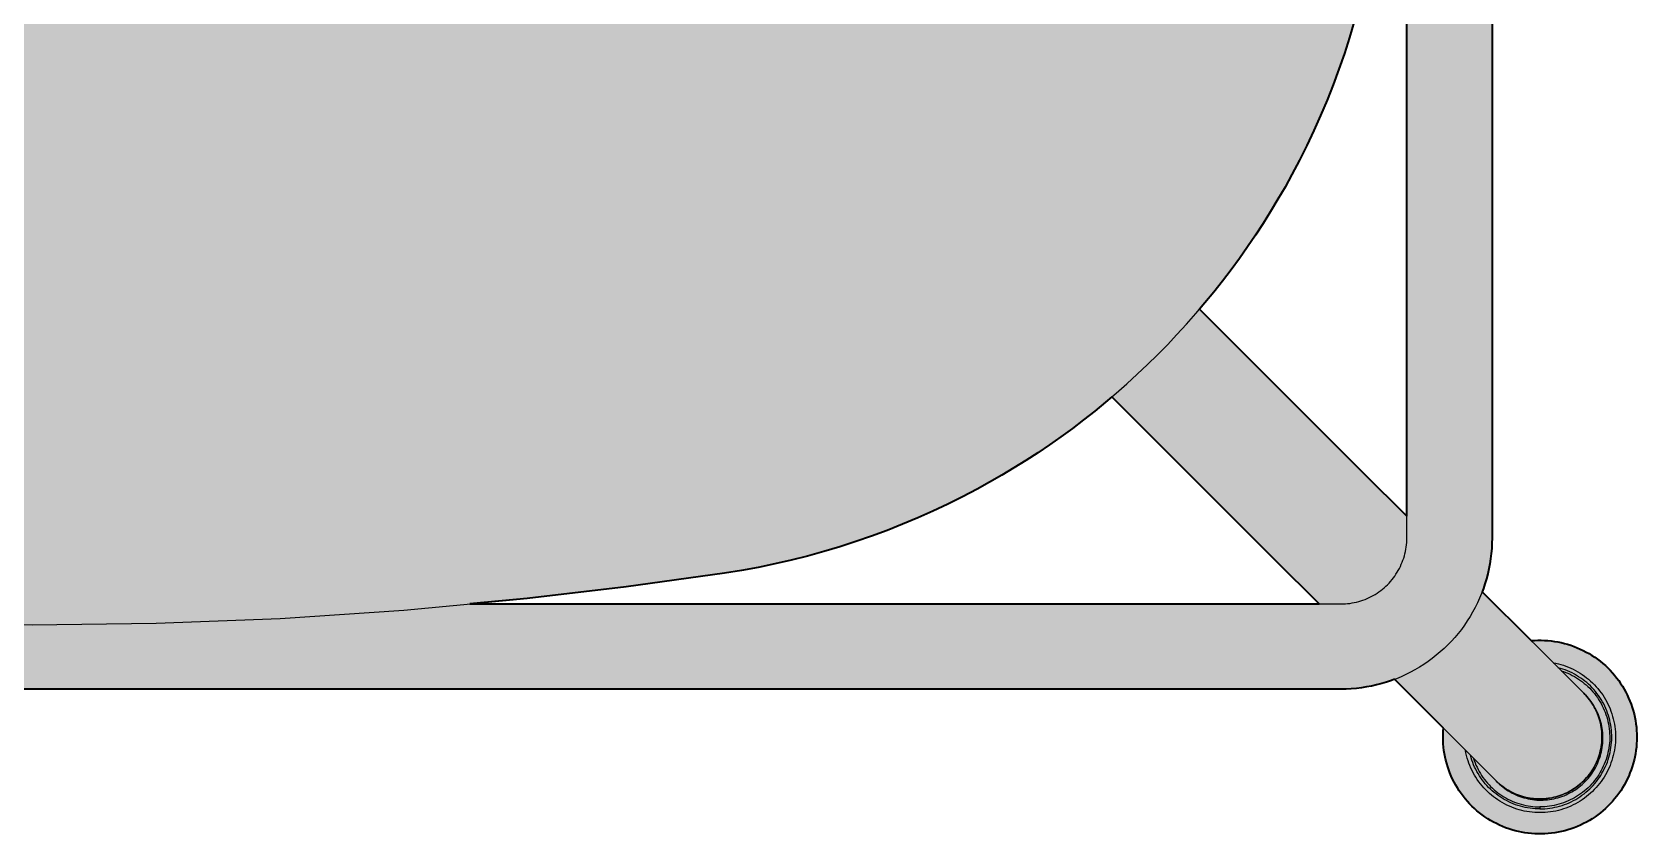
# Model space of a CAD drawing. Header units: millimetres. Extents: x 0 to 1659, y 0 to 753.
# Drawn here: x 1451.8 to 1658.8, y 339.1 to 442.5 of the extents above; entities that cross this region are included whole.
import ezdxf

# ---------------------------------------------------------------- set-up
doc = ezdxf.new("R2010")
doc.units = ezdxf.units.MM
doc.layers.add('Blocks', color=7, linetype='Continuous')
doc.layers.add('Blocks$Fill', color=7, linetype='Continuous', true_color=0xffffff)
doc.layers.add('Blocks$Inner', color=7, linetype='Continuous', lineweight=25, true_color=0x007f00)
doc.layers.add('Blocks$Outline', color=7, linetype='Continuous', lineweight=35, true_color=0xff3f3f)

# ---------------------------------------------------------------- blocks, each defined once
blk = doc.blocks.new('Soft Edge 80 Barstool High Top')
at = {"layer": 'Blocks$Fill'}
h = blk.add_hatch(color=256, dxfattribs=at)
h.paths.add_polyline_path([(526.2, -211.14), (527.05, -211.09), (527.48, -211.09), (527.91, -211.11), (528.34, -211.13), (528.77, -211.18), (529.2, -211.23), (529.63, -211.31), (530.05, -211.39), (530.47, -211.5), (530.89, -211.61), (531.3, -211.74), (531.71, -211.89), (532.11, -212.05), (532.51, -212.22), (532.9, -212.41), (533.28, -212.61), (533.66, -212.82), (534.03, -213.05), (534.39, -213.28), (534.74, -213.54), (535.09, -213.8), (535.42, -214.07), (535.75, -214.36), (536.06, -214.66), (536.36, -214.97), (536.66, -215.28), (536.94, -215.61), (537.21, -215.95), (537.47, -216.3), (537.71, -216.65), (537.95, -217.02), (538.17, -217.39), (538.38, -217.77), (538.57, -218.15), (538.75, -218.55), (538.92, -218.95), (539.08, -219.35), (539.22, -219.76), (539.34, -220.17), (539.45, -220.59), (539.55, -221.01), (539.63, -221.44), (539.7, -221.87), (539.75, -222.3), (539.79, -222.73), (539.81, -223.16), (539.82, -223.59), (539.81, -224.02), (539.79, -224.45), (539.75, -224.88), (539.7, -225.31), (539.63, -225.74), (539.55, -226.16), (539.45, -226.58), (539.34, -227), (539.22, -227.41), (539.08, -227.82), (538.93, -228.22), (538.76, -228.62), (538.58, -229.01), (538.39, -229.4), (538.18, -229.78), (537.96, -230.15), (537.73, -230.51), (537.48, -230.87), (537.22, -231.21), (536.95, -231.55), (536.67, -231.88), (536.38, -232.2), (536.08, -232.51), (535.77, -232.8), (535.44, -233.09), (535.11, -233.36), (534.77, -233.63), (534.42, -233.88), (534.06, -234.12), (533.69, -234.34), (533.32, -234.56), (532.93, -234.76), (532.55, -234.95), (532.15, -235.12), (531.75, -235.28), (531.34, -235.42), (530.93, -235.56), (530.52, -235.67), (530.1, -235.78), (529.68, -235.87), (529.25, -235.94), (528.82, -236), (528.39, -236.04), (527.96, -236.07), (527.53, -236.09), (527.1, -236.09), (526.67, -236.07), (526.24, -236.04), (525.81, -236), (525.38, -235.94), (524.96, -235.87), (524.54, -235.78), (524.12, -235.67), (523.7, -235.56), (523.29, -235.42), (522.88, -235.28), (522.48, -235.12), (522.09, -234.95), (521.7, -234.76), (521.32, -234.56), (520.94, -234.34), (520.58, -234.12), (520.22, -233.88), (519.87, -233.63), (519.52, -233.36), (519.19, -233.09), (518.87, -232.8), (518.55, -232.51), (518.25, -232.2), (517.96, -231.88), (517.68, -231.55), (517.41, -231.21), (517.15, -230.87), (516.91, -230.51), (516.68, -230.15), (516.46, -229.78), (516.25, -229.4), (516.05, -229.01), (515.87, -228.62), (515.71, -228.22), (515.55, -227.82), (515.42, -227.41), (515.29, -227), (515.18, -226.58), (515.08, -226.16), (515, -225.74), (514.94, -225.31), (514.88, -224.88), (514.85, -224.45), (514.82, -224.02), (514.82, -223.59), (514.82, -223.21), (514.84, -222.83), (514.87, -222.44), (508.56, -216.13), (507.54, -216.49), (506.91, -216.68), (506.26, -216.85), (505.61, -217), (504.96, -217.12), (504.3, -217.22), (503.64, -217.3), (502.98, -217.36), (502.31, -217.39), (501.65, -217.4), (163.41, -217.39), (162.74, -217.36), (162.08, -217.3), (161.42, -217.22), (160.76, -217.12), (160.11, -217), (159.46, -216.85), (158.81, -216.68), (158.17, -216.49), (157.54, -216.28), (157.16, -216.13), (150.85, -222.44), (150.9, -223.21), (150.9, -223.59), (150.89, -224.02), (150.87, -224.45), (150.83, -224.88), (150.78, -225.31), (150.72, -225.74), (150.63, -226.16), (150.54, -226.58), (150.43, -227), (150.3, -227.41), (150.16, -227.82), (150.01, -228.22), (149.84, -228.62), (149.66, -229.01), (149.47, -229.4), (149.26, -229.78), (149.04, -230.15), (148.81, -230.51), (148.56, -230.87), (148.31, -231.21), (148.04, -231.55), (147.76, -231.88), (147.47, -232.2), (147.16, -232.51), (146.85, -232.8), (146.53, -233.09), (146.2, -233.36), (145.85, -233.63), (145.5, -233.88), (145.14, -234.12), (144.78, -234.34), (144.4, -234.56), (144.02, -234.76), (143.63, -234.95), (143.23, -235.12), (142.83, -235.28), (142.43, -235.42), (142.02, -235.56), (141.6, -235.67), (141.18, -235.78), (140.76, -235.87), (140.34, -235.94), (139.91, -236), (139.48, -236.04), (139.05, -236.07), (138.62, -236.09), (138.19, -236.09), (137.75, -236.07), (137.32, -236.04), (136.89, -236), (136.47, -235.94), (136.04, -235.87), (135.62, -235.78), (135.2, -235.67), (134.79, -235.56), (134.37, -235.42), (133.97, -235.28), (133.57, -235.12), (133.17, -234.95), (132.78, -234.76), (132.4, -234.56), (132.03, -234.34), (131.66, -234.12), (131.3, -233.88), (130.95, -233.63), (130.61, -233.36), (130.28, -233.09), (129.95, -232.8), (129.64, -232.51), (129.34, -232.2), (129.04, -231.88), (128.76, -231.55), (128.5, -231.21), (128.24, -230.87), (127.99, -230.51), (127.76, -230.15), (127.54, -229.78), (127.33, -229.4), (127.14, -229.01), (126.96, -228.62), (126.79, -228.22), (126.64, -227.82), (126.5, -227.41), (126.38, -227), (126.26, -226.58), (126.17, -226.16), (126.09, -225.74), (126.02, -225.31), (125.97, -224.88), (125.93, -224.45), (125.91, -224.02), (125.9, -223.59), (125.91, -223.16), (125.93, -222.73), (125.97, -222.3), (126.02, -221.87), (126.09, -221.44), (126.17, -221.01), (126.27, -220.59), (126.38, -220.17), (126.5, -219.76), (126.64, -219.35), (126.8, -218.95), (126.96, -218.55), (127.15, -218.15), (127.34, -217.77), (127.55, -217.39), (127.77, -217.02), (128, -216.65), (128.25, -216.3), (128.51, -215.95), (128.78, -215.61), (129.06, -215.28), (129.35, -214.97), (129.66, -214.66), (129.97, -214.36), (130.3, -214.07), (130.63, -213.8), (130.98, -213.54), (131.33, -213.28), (131.69, -213.05), (132.06, -212.82), (132.43, -212.61), (132.82, -212.41), (133.21, -212.22), (133.61, -212.05), (134.01, -211.89), (134.42, -211.74), (134.83, -211.61), (135.24, -211.5), (135.67, -211.39), (136.09, -211.31), (136.52, -211.23), (136.94, -211.18), (137.38, -211.13), (137.81, -211.11), (138.24, -211.09), (138.67, -211.09), (139.1, -211.11), (139.52, -211.14), (145.84, -204.82), (145.49, -203.8), (145.3, -203.17), (145.13, -202.52), (144.98, -201.87), (144.86, -201.22), (144.75, -200.56), (144.67, -199.9), (144.62, -199.24), (144.58, -198.57), (144.57, -197.9), (144.58, 140.33), (144.67, 141.66), (144.75, 142.32), (144.86, 142.98), (144.98, 143.64), (145.13, 144.29), (145.3, 144.93), (145.49, 145.57), (145.7, 146.2), (145.84, 146.58), (139.52, 152.91), (138.67, 152.86), (138.24, 152.86), (137.81, 152.87), (137.38, 152.9), (136.94, 152.94), (136.52, 153), (136.09, 153.07), (135.67, 153.16), (135.24, 153.26), (134.83, 153.38), (134.42, 153.51), (134.01, 153.65), (133.61, 153.81), (133.21, 153.98), (132.82, 154.17), (132.43, 154.37), (132.06, 154.58), (131.69, 154.81), (131.33, 155.05), (130.98, 155.3), (130.63, 155.56), (130.3, 155.84), (129.97, 156.12), (129.66, 156.42), (129.35, 156.73), (129.06, 157.05), (128.78, 157.38), (128.51, 157.71), (128.25, 158.06), (128, 158.42), (127.77, 158.78), (127.55, 159.15), (127.34, 159.53), (127.15, 159.92), (126.96, 160.31), (126.8, 160.71), (126.64, 161.11), (126.5, 161.52), (126.38, 161.94), (126.27, 162.36), (126.17, 162.78), (126.09, 163.2), (126.02, 163.63), (125.97, 164.06), (125.93, 164.49), (125.91, 164.92), (125.9, 165.35), (125.91, 165.79), (125.93, 166.22), (125.97, 166.65), (126.02, 167.08), (126.09, 167.5), (126.17, 167.93), (126.26, 168.35), (126.38, 168.76), (126.5, 169.18), (126.64, 169.59), (126.79, 169.99), (126.96, 170.39), (127.14, 170.78), (127.33, 171.16), (127.54, 171.54), (127.76, 171.91), (127.99, 172.28), (128.24, 172.63), (128.5, 172.98), (128.76, 173.32), (129.04, 173.64), (129.34, 173.96), (129.64, 174.27), (129.95, 174.57), (130.28, 174.85), (130.61, 175.13), (130.95, 175.39), (131.3, 175.64), (131.66, 175.88), (132.03, 176.11), (132.4, 176.32), (132.78, 176.52), (133.17, 176.71), (133.57, 176.88), (133.97, 177.04), (134.37, 177.19), (134.79, 177.32), (135.2, 177.44), (135.62, 177.54), (136.04, 177.63), (136.47, 177.7), (136.89, 177.76), (137.32, 177.81), (137.75, 177.84), (138.19, 177.85), (138.62, 177.85), (139.05, 177.84), (139.48, 177.81), (139.91, 177.76), (140.34, 177.7), (140.76, 177.63), (141.18, 177.54), (141.6, 177.44), (142.02, 177.32), (142.43, 177.19), (142.83, 177.04), (143.23, 176.88), (143.63, 176.71), (144.02, 176.52), (144.4, 176.32), (144.78, 176.11), (145.14, 175.88), (145.5, 175.64), (145.85, 175.39), (146.2, 175.13), (146.53, 174.85), (146.85, 174.57), (147.16, 174.27), (147.47, 173.96), (147.76, 173.64), (148.04, 173.32), (148.31, 172.98), (148.56, 172.63), (148.81, 172.28), (149.04, 171.91), (149.26, 171.54), (149.47, 171.16), (149.66, 170.78), (149.84, 170.39), (150.01, 169.99), (150.16, 169.59), (150.3, 169.18), (150.43, 168.76), (150.54, 168.35), (150.63, 167.93), (150.72, 167.5), (150.78, 167.08), (150.83, 166.65), (150.87, 166.22), (150.89, 165.79), (150.9, 165.35), (150.9, 164.98), (150.88, 164.6), (150.85, 164.2), (157.16, 157.9), (158.17, 158.25), (158.81, 158.45), (159.46, 158.61), (160.11, 158.76), (160.76, 158.88), (161.42, 158.99), (162.08, 159.07), (162.74, 159.12), (163.41, 159.16), (164.07, 159.17), (502.31, 159.16), (502.98, 159.12), (503.64, 159.07), (504.3, 158.99), (504.96, 158.88), (505.61, 158.76), (506.26, 158.61), (506.91, 158.45), (507.54, 158.25), (508.18, 158.04), (508.56, 157.9), (514.87, 164.2), (514.82, 164.98), (514.82, 165.35), (514.82, 165.79), (514.85, 166.22), (514.88, 166.65), (514.94, 167.08), (515, 167.5), (515.08, 167.93), (515.18, 168.35), (515.29, 168.76), (515.42, 169.18), (515.55, 169.59), (515.71, 169.99), (515.87, 170.39), (516.05, 170.78), (516.25, 171.16), (516.46, 171.54), (516.68, 171.91), (516.91, 172.28), (517.15, 172.63), (517.41, 172.98), (517.68, 173.32), (517.96, 173.64), (518.25, 173.96), (518.55, 174.27), (518.87, 174.57), (519.19, 174.85), (519.52, 175.13), (519.87, 175.39), (520.22, 175.64), (520.58, 175.88), (520.94, 176.11), (521.32, 176.32), (521.7, 176.52), (522.09, 176.71), (522.48, 176.88), (522.88, 177.04), (523.29, 177.19), (523.7, 177.32), (524.12, 177.44), (524.54, 177.54), (524.96, 177.63), (525.38, 177.7), (525.81, 177.76), (526.24, 177.81), (526.67, 177.84), (527.1, 177.85), (527.53, 177.85), (527.96, 177.84), (528.39, 177.81), (528.82, 177.76), (529.25, 177.7), (529.68, 177.63), (530.1, 177.54), (530.52, 177.44), (530.93, 177.32), (531.34, 177.19), (531.75, 177.04), (532.15, 176.88), (532.55, 176.71), (532.93, 176.52), (533.32, 176.32), (533.69, 176.11), (534.06, 175.88), (534.42, 175.64), (534.77, 175.39), (535.11, 175.13), (535.44, 174.85), (535.77, 174.57), (536.08, 174.27), (536.38, 173.96), (536.67, 173.64), (536.95, 173.32), (537.22, 172.98), (537.48, 172.63), (537.73, 172.28), (537.96, 171.91), (538.18, 171.54), (538.39, 171.16), (538.58, 170.78), (538.76, 170.39), (538.93, 169.99), (539.08, 169.59), (539.22, 169.18), (539.34, 168.76), (539.45, 168.35), (539.55, 167.93), (539.63, 167.5), (539.7, 167.08), (539.75, 166.65), (539.79, 166.22), (539.81, 165.79), (539.82, 165.35), (539.81, 164.92), (539.79, 164.49), (539.75, 164.06), (539.7, 163.63), (539.63, 163.2), (539.55, 162.78), (539.45, 162.36), (539.34, 161.94), (539.22, 161.52), (539.08, 161.11), (538.92, 160.71), (538.75, 160.31), (538.57, 159.92), (538.38, 159.53), (538.17, 159.15), (537.95, 158.78), (537.71, 158.42), (537.47, 158.06), (537.21, 157.71), (536.94, 157.38), (536.66, 157.05), (536.36, 156.73), (536.06, 156.42), (535.75, 156.12), (535.42, 155.84), (535.09, 155.56), (534.74, 155.3), (534.39, 155.05), (534.03, 154.81), (533.66, 154.58), (533.28, 154.37), (532.9, 154.17), (532.51, 153.98), (532.11, 153.81), (531.71, 153.65), (531.3, 153.51), (530.89, 153.38), (530.47, 153.26), (530.05, 153.16), (529.63, 153.07), (529.2, 153), (528.77, 152.94), (528.34, 152.9), (527.91, 152.87), (527.48, 152.86), (527.05, 152.86), (526.61, 152.87), (526.2, 152.91), (519.88, 146.58), (520.23, 145.57), (520.42, 144.93), (520.59, 144.29), (520.74, 143.64), (520.86, 142.98), (520.96, 142.32), (521.04, 141.66), (521.1, 141), (521.13, 140.33), (521.15, 139.67), (521.13, -198.57), (521.1, -199.24), (521.04, -199.9), (520.96, -200.56), (520.86, -201.22), (520.74, -201.87), (520.59, -202.52), (520.42, -203.17), (520.23, -203.8), (520.02, -204.43), (519.88, -204.82)], flags=0)
h.paths.add_polyline_path([(483.42, 110.12), (486.93, 105.78), (488.94, 103.03), (490.86, 100.22), (492.67, 97.35), (494.4, 94.42), (496.01, 91.43), (497.53, 88.39), (498.94, 85.29), (500.25, 82.15), (501.45, 78.97), (502.54, 75.75), (503.52, 72.5), (504.39, 69.21), (505.15, 65.89), (505.79, 62.56), (506.32, 59.2), (508.67, 41.63), (510.15, 27.45), (510.15, 136.85)], flags=0)
h.paths.add_polyline_path([(389.42, 148.17), (421.18, 144.35), (424.53, 143.82), (427.87, 143.17), (431.19, 142.41), (434.47, 141.55), (437.73, 140.56), (440.95, 139.47), (444.13, 138.27), (447.27, 136.97), (450.36, 135.55), (453.41, 134.04), (456.4, 132.42), (459.33, 130.7), (462.2, 128.88), (465.01, 126.96), (467.75, 124.95), (470.43, 122.85), (472.1, 121.44), (498.83, 148.17)], flags=0)
h.paths.add_polyline_path([(193.61, 121.45), (195.82, 123.28), (197.25, 124.41), (198.7, 125.51), (200.16, 126.58), (201.65, 127.63), (203.16, 128.65), (204.69, 129.64), (206.23, 130.61), (207.8, 131.55), (209.38, 132.46), (210.98, 133.34), (212.86, 134.33), (214.76, 135.28), (216.68, 136.19), (218.63, 137.06), (220.6, 137.88), (222.59, 138.67), (224.6, 139.42), (226.63, 140.12), (228.68, 140.79), (230.75, 141.41), (232.84, 141.98), (234.94, 142.52), (237.07, 143), (239.21, 143.45), (241.37, 143.85), (243.54, 144.2), (256.25, 145.97), (269, 147.47), (276.42, 148.17), (166.89, 148.17)], flags=0)
h.paths.add_polyline_path([(155.57, 27.32), (157.77, 47.49), (159.54, 60.2), (159.9, 62.37), (160.29, 64.53), (160.74, 66.67), (161.22, 68.8), (161.76, 70.9), (162.33, 72.99), (162.95, 75.06), (163.62, 77.11), (164.32, 79.14), (165.07, 81.15), (165.86, 83.14), (166.69, 85.11), (167.55, 87.06), (168.46, 88.98), (169.41, 90.88), (170.4, 92.76), (171.28, 94.36), (172.19, 95.94), (173.13, 97.51), (174.1, 99.06), (175.09, 100.58), (176.11, 102.09), (177.16, 103.58), (178.23, 105.04), (179.33, 106.49), (180.46, 107.92), (181.61, 109.32), (182.3, 110.13), (155.57, 136.85)], flags=0)
h.paths.add_polyline_path([(182.3, -168.36), (178.79, -164.01), (176.78, -161.27), (174.86, -158.46), (173.04, -155.59), (171.32, -152.66), (169.7, -149.67), (168.19, -146.62), (166.77, -143.53), (165.47, -140.39), (164.27, -137.21), (163.18, -133.99), (162.2, -130.73), (161.33, -127.45), (160.57, -124.13), (159.92, -120.79), (159.39, -117.43), (157.04, -99.86), (155.57, -85.68), (155.57, -195.09)], flags=0)
h.paths.add_polyline_path([(276.29, -206.4), (244.54, -202.58), (241.18, -202.05), (237.85, -201.41), (234.53, -200.65), (231.24, -199.78), (227.99, -198.8), (224.77, -197.71), (221.59, -196.51), (218.45, -195.2), (215.35, -193.79), (212.31, -192.27), (209.32, -190.65), (206.39, -188.93), (203.52, -187.11), (200.71, -185.2), (197.96, -183.19), (195.29, -181.09), (193.62, -179.67), (166.89, -206.4)], flags=0)
h.paths.add_polyline_path([(510.15, -85.56), (507.95, -105.72), (506.17, -118.43), (505.82, -120.61), (505.42, -122.77), (504.98, -124.91), (504.49, -127.03), (503.96, -129.14), (503.38, -131.23), (502.76, -133.3), (502.1, -135.35), (501.4, -137.38), (500.65, -139.39), (499.86, -141.38), (499.03, -143.35), (498.16, -145.29), (497.25, -147.22), (496.31, -149.12), (495.32, -150.99), (494.44, -152.6), (493.52, -154.18), (492.59, -155.75), (491.62, -157.29), (490.63, -158.82), (489.6, -160.33), (488.56, -161.81), (487.48, -163.28), (486.38, -164.73), (485.26, -166.15), (484.11, -167.56), (483.42, -168.37), (510.15, -195.09)], flags=0)
h.paths.add_polyline_path([(472.11, -179.68), (469.9, -181.52), (468.47, -182.64), (467.02, -183.74), (465.55, -184.82), (464.07, -185.86), (462.56, -186.88), (461.03, -187.88), (459.49, -188.84), (457.92, -189.78), (456.34, -190.69), (454.74, -191.58), (452.86, -192.57), (450.96, -193.51), (449.03, -194.42), (447.09, -195.29), (445.12, -196.12), (443.13, -196.91), (441.12, -197.66), (439.09, -198.36), (437.04, -199.02), (434.97, -199.64), (432.88, -200.22), (430.77, -200.75), (428.65, -201.24), (426.51, -201.68), (424.35, -202.08), (422.17, -202.43), (409.46, -204.21), (396.72, -205.71), (389.3, -206.4), (498.83, -206.4)], flags=0)
at = {"layer": 'Blocks$Inner'}
for p, q in [((510.15, -197.9), (510.15, -85.56)), ((483.42, -168.37), (504.49, -189.44)), ((493.18, -200.75), (472.11, -179.68)), ((532.98, -217.93), (519.88, -204.82)), ((389.3, -206.4), (501.65, -206.4)), ((508.56, -216.13), (521.67, -229.24))]:
    blk.add_line(p, q, dxfattribs=at)
for points in [[(521.15, 139.67), (521.15, -197.9), (521.13, -198.57), (521.1, -199.24), (521.04, -199.9), (520.96, -200.56), (520.86, -201.22), (520.74, -201.87), (520.59, -202.52), (520.42, -203.17), (520.23, -203.8), (520.02, -204.43), (519.79, -205.06), (519.53, -205.67), (519.26, -206.28), (518.96, -206.88), (518.64, -207.46), (518.31, -208.04), (517.95, -208.6), (517.58, -209.15), (517.18, -209.69), (516.77, -210.21), (516.34, -210.72), (515.9, -211.21), (515.43, -211.69), (514.96, -212.16), (514.46, -212.6), (513.95, -213.03), (513.43, -213.44), (512.89, -213.84), (512.34, -214.21), (511.78, -214.57), (511.2, -214.9), (510.62, -215.22), (510.02, -215.51), (509.41, -215.79), (508.8, -216.05), (508.18, -216.28), (507.54, -216.49), (506.91, -216.68), (506.26, -216.85), (505.61, -217), (504.96, -217.12), (504.3, -217.22), (503.64, -217.3), (502.98, -217.36), (502.31, -217.39), (501.65, -217.4), (164.07, -217.4)], [(315.13, -208.86), (332.86, -209.12), (348.86, -208.9), (364.84, -208.27), (380.8, -207.2), (396.72, -205.71), (409.46, -204.21), (422.17, -202.43), (424.35, -202.08), (426.51, -201.68), (428.65, -201.24), (430.77, -200.75), (432.88, -200.22), (434.97, -199.64), (437.04, -199.02), (439.09, -198.36), (441.12, -197.66), (443.13, -196.91), (445.12, -196.12), (447.09, -195.29), (449.03, -194.42), (450.96, -193.51), (452.86, -192.57), (454.74, -191.58), (456.34, -190.69), (457.92, -189.78), (459.49, -188.84), (461.03, -187.88), (462.56, -186.88), (464.07, -185.86), (465.55, -184.82), (467.02, -183.74), (468.47, -182.64), (469.9, -181.52), (471.3, -180.37), (472.68, -179.19), (474.04, -178), (475.38, -176.77), (476.7, -175.52), (478, -174.25), (479.27, -172.96), (480.51, -171.64), (481.74, -170.3), (482.94, -168.94), (484.11, -167.56), (485.26, -166.15), (486.38, -164.73), (487.48, -163.28), (488.56, -161.81), (489.6, -160.33), (490.63, -158.82), (491.62, -157.29), (492.59, -155.75), (493.52, -154.18), (494.44, -152.6), (495.32, -150.99), (496.31, -149.12), (497.25, -147.22), (498.16, -145.29), (499.03, -143.35), (499.86, -141.38), (500.65, -139.39), (501.4, -137.38), (502.1, -135.35), (502.76, -133.3), (503.38, -131.23)], [(504.49, -189.44), (510.15, -195.09)], [(501.65, -206.4), (501.94, -206.4), (502.23, -206.38), (502.51, -206.36), (502.8, -206.33), (503.09, -206.28), (503.38, -206.23), (503.66, -206.16), (503.94, -206.09), (504.22, -206.01), (504.49, -205.91), (504.76, -205.81), (505.03, -205.7), (505.3, -205.58), (505.56, -205.45), (505.81, -205.31), (506.06, -205.17), (506.31, -205.01), (506.55, -204.85), (506.78, -204.68), (507.01, -204.5), (507.23, -204.31), (507.45, -204.12), (507.66, -203.92), (507.86, -203.71), (508.05, -203.49), (508.24, -203.27), (508.42, -203.04), (508.59, -202.81), (508.75, -202.57), (508.91, -202.32), (509.05, -202.07), (509.19, -201.82), (509.32, -201.56), (509.44, -201.29), (509.55, -201.02), (509.65, -200.75), (509.75, -200.48), (509.83, -200.2), (509.9, -199.92), (509.97, -199.63), (510.02, -199.35), (510.07, -199.06), (510.1, -198.77), (510.13, -198.48), (510.14, -198.19), (510.15, -197.9)], [(498.83, -206.4), (493.18, -200.75)], [(514.87, -222.44), (514.84, -222.83), (514.82, -223.21), (514.82, -223.59), (514.82, -224.02), (514.85, -224.45), (514.88, -224.88), (514.94, -225.31), (515, -225.74), (515.08, -226.16), (515.18, -226.58), (515.29, -227), (515.42, -227.41), (515.55, -227.82), (515.71, -228.22), (515.87, -228.62), (516.05, -229.01), (516.25, -229.4), (516.46, -229.78), (516.68, -230.15), (516.91, -230.51), (517.15, -230.87), (517.41, -231.21), (517.68, -231.55), (517.96, -231.88), (518.25, -232.2), (518.55, -232.51), (518.87, -232.8), (519.19, -233.09), (519.52, -233.36), (519.87, -233.63), (520.22, -233.88), (520.58, -234.12), (520.94, -234.34), (521.32, -234.56), (521.7, -234.76), (522.09, -234.95), (522.48, -235.12), (522.88, -235.28), (523.29, -235.42), (523.7, -235.56), (524.12, -235.67), (524.54, -235.78), (524.96, -235.87), (525.38, -235.94), (525.81, -236), (526.24, -236.04), (526.67, -236.07), (527.1, -236.09), (527.53, -236.09), (527.96, -236.07), (528.39, -236.04), (528.82, -236), (529.25, -235.94), (529.68, -235.87), (530.1, -235.78), (530.52, -235.67), (530.93, -235.56), (531.34, -235.42), (531.75, -235.28), (532.15, -235.12), (532.55, -234.95), (532.93, -234.76), (533.32, -234.56), (533.69, -234.34), (534.06, -234.12), (534.42, -233.88), (534.77, -233.63), (535.11, -233.36), (535.44, -233.09), (535.77, -232.8), (536.08, -232.51), (536.38, -232.2), (536.67, -231.88), (536.95, -231.55), (537.22, -231.21), (537.48, -230.87), (537.73, -230.51), (537.96, -230.15), (538.18, -229.78), (538.39, -229.4), (538.58, -229.01), (538.76, -228.62), (538.93, -228.22), (539.08, -227.82), (539.22, -227.41), (539.34, -227), (539.45, -226.58), (539.55, -226.16), (539.63, -225.74), (539.7, -225.31), (539.75, -224.88), (539.79, -224.45), (539.81, -224.02), (539.82, -223.59), (539.81, -223.16), (539.79, -222.73), (539.75, -222.3), (539.7, -221.87), (539.63, -221.44), (539.55, -221.01), (539.45, -220.59), (539.34, -220.17), (539.22, -219.76), (539.08, -219.35), (538.92, -218.95), (538.75, -218.55), (538.57, -218.15), (538.38, -217.77), (538.17, -217.39), (537.95, -217.02), (537.71, -216.65), (537.47, -216.3), (537.21, -215.95), (536.94, -215.61), (536.66, -215.28), (536.36, -214.97), (536.06, -214.66), (535.75, -214.36), (535.42, -214.07), (535.09, -213.8), (534.74, -213.54), (534.39, -213.28), (534.03, -213.05), (533.66, -212.82), (533.28, -212.61), (532.9, -212.41), (532.51, -212.22), (532.11, -212.05), (531.71, -211.89), (531.3, -211.74), (530.89, -211.61), (530.47, -211.5), (530.05, -211.39), (529.63, -211.31), (529.2, -211.23), (528.77, -211.18), (528.34, -211.13), (527.91, -211.11), (527.48, -211.09), (527.05, -211.09), (526.61, -211.11), (526.18, -211.14)], [(529.03, -213.99), (529.37, -214.06), (529.7, -214.14), (530.02, -214.22), (530.35, -214.32), (530.67, -214.44), (530.99, -214.56), (531.3, -214.69), (531.61, -214.84), (531.91, -214.99), (532.21, -215.16), (532.5, -215.33), (532.78, -215.52), (533.06, -215.71), (533.33, -215.92), (533.6, -216.13), (533.85, -216.35), (534.1, -216.59), (534.34, -216.83), (534.57, -217.08), (534.79, -217.33), (535.01, -217.6), (535.21, -217.87), (535.41, -218.15), (535.59, -218.43), (535.77, -218.72), (535.93, -219.02), (536.08, -219.32), (536.23, -219.63), (536.36, -219.94), (536.48, -220.26), (536.59, -220.58), (536.69, -220.91), (536.78, -221.24), (536.85, -221.57), (536.92, -221.9), (536.97, -222.24), (537.01, -222.57), (537.04, -222.91), (537.06, -223.25), (537.07, -223.59), (537.06, -223.93), (537.04, -224.27), (537.01, -224.61), (536.97, -224.95), (536.92, -225.28), (536.85, -225.62), (536.78, -225.95), (536.69, -226.28), (536.59, -226.6), (536.48, -226.92), (536.36, -227.24), (536.23, -227.55), (536.08, -227.86), (535.93, -228.17), (535.76, -228.46), (535.59, -228.75), (535.4, -229.04), (535.21, -229.32), (535, -229.59), (534.79, -229.85), (534.57, -230.11), (534.33, -230.36), (534.09, -230.6), (533.85, -230.83), (533.59, -231.06), (533.33, -231.27), (533.05, -231.47), (532.78, -231.67), (532.49, -231.86), (532.2, -232.03), (531.9, -232.2), (531.6, -232.35), (531.29, -232.49), (530.98, -232.63), (530.66, -232.75), (530.34, -232.86), (530.01, -232.96), (529.69, -233.05), (529.35, -233.13), (529.02, -233.19), (528.68, -233.24), (528.35, -233.29), (528.01, -233.32), (527.67, -233.33), (527.33, -233.34), (526.99, -233.34), (526.65, -233.32), (526.31, -233.29), (525.97, -233.25), (525.64, -233.2), (525.3, -233.13), (524.97, -233.05), (524.64, -232.97), (524.32, -232.87), (524, -232.76), (523.68, -232.64), (523.37, -232.5), (523.06, -232.36), (522.75, -232.21), (522.46, -232.04), (522.16, -231.87), (521.88, -231.68), (521.6, -231.49), (521.33, -231.28), (521.06, -231.07), (520.81, -230.85), (520.56, -230.62), (520.32, -230.38), (520.08, -230.13), (519.86, -229.87), (519.65, -229.61), (519.44, -229.34), (519.24, -229.06), (519.06, -228.77), (518.88, -228.48), (518.72, -228.19), (518.56, -227.88), (518.42, -227.58), (518.28, -227.26), (518.16, -226.95), (518.05, -226.63), (517.95, -226.3), (517.86, -225.97), (517.78, -225.64), (517.72, -225.31)], [(518.74, -226.33), (518.84, -226.62), (518.95, -226.91), (519.07, -227.19), (519.2, -227.47), (519.33, -227.75), (519.48, -228.02), (519.64, -228.28), (519.8, -228.54), (519.97, -228.79), (520.15, -229.04), (520.34, -229.28), (520.54, -229.52), (520.75, -229.74), (520.96, -229.96), (521.18, -230.18), (521.41, -230.38), (521.65, -230.58), (521.89, -230.77), (522.13, -230.95), (522.39, -231.12), (522.65, -231.29), (522.91, -231.44), (523.18, -231.59), (523.46, -231.72), (523.74, -231.85), (524.02, -231.97), (524.31, -232.07), (524.6, -232.17), (524.89, -232.26), (525.19, -232.34), (525.49, -232.4), (525.79, -232.46), (526.09, -232.51), (526.4, -232.54), (526.7, -232.57), (527.01, -232.59), (527.32, -232.59), (527.32, -232.86), (527.64, -232.85), (527.96, -232.83), (528.28, -232.81), (528.6, -232.77), (528.92, -232.72), (529.23, -232.65), (529.55, -232.58), (529.86, -232.5), (530.17, -232.41), (530.47, -232.3), (530.77, -232.19), (531.07, -232.06), (531.36, -231.93), (531.65, -231.78), (531.93, -231.62), (532.21, -231.46), (532.48, -231.28), (532.74, -231.1), (533, -230.91), (533.25, -230.71), (533.49, -230.5), (533.73, -230.28), (533.96, -230.05), (534.18, -229.82), (534.39, -229.57), (534.6, -229.32), (534.79, -229.07), (534.98, -228.8), (535.15, -228.53), (535.32, -228.26), (535.48, -227.98), (535.62, -227.69), (535.76, -227.4), (535.89, -227.11), (536.01, -226.81), (536.11, -226.5), (536.21, -226.19), (536.29, -225.88), (536.37, -225.57), (536.43, -225.25), (536.48, -224.94), (536.52, -224.62), (536.55, -224.3), (536.57, -223.98), (536.58, -223.65), (536.58, -223.33), (536.56, -223.01), (536.54, -222.69), (536.5, -222.37), (536.45, -222.05), (536.39, -221.73), (536.32, -221.42), (536.24, -221.11), (536.15, -220.8), (536.05, -220.49), (535.94, -220.19), (535.81, -219.9), (535.68, -219.6), (535.54, -219.31), (535.38, -219.03), (535.22, -218.75), (535.05, -218.48), (534.86, -218.22), (534.67, -217.96), (534.47, -217.71), (534.26, -217.46), (534.05, -217.22), (533.82, -216.99), (533.59, -216.77), (533.35, -216.56), (533.1, -216.35), (532.84, -216.16), (532.58, -215.97), (532.31, -215.79), (532.04, -215.62), (531.76, -215.46), (531.47, -215.31), (531.18, -215.17), (530.89, -215.04), (530.59, -214.92), (530.29, -214.82), (529.98, -214.72), (529.67, -214.63)], [(530.06, -215.02), (530.35, -215.12), (530.64, -215.23), (530.93, -215.35), (531.21, -215.48), (531.49, -215.62), (531.76, -215.77), (532.03, -215.92), (532.29, -216.09), (532.55, -216.27), (532.8, -216.45), (533.04, -216.65), (533.28, -216.85), (533.51, -217.06), (533.73, -217.28), (533.94, -217.5), (534.15, -217.73), (534.35, -217.97), (534.54, -218.22), (534.72, -218.47), (534.89, -218.73), (535.05, -218.99), (535.21, -219.26), (535.35, -219.54), (535.49, -219.82), (535.61, -220.1), (535.73, -220.39), (535.83, -220.69), (535.93, -220.98), (536.02, -221.28), (536.09, -221.58), (536.15, -221.89), (536.21, -222.19), (536.25, -222.5), (536.28, -222.81), (536.3, -223.12), (536.32, -223.43), (536.32, -223.74), (536.31, -224.05), (536.28, -224.36), (536.25, -224.67), (536.21, -224.98), (536.16, -225.28), (536.09, -225.59), (536.02, -225.89), (535.93, -226.19), (535.84, -226.49), (535.73, -226.78), (535.62, -227.07), (535.49, -227.35), (535.36, -227.63), (535.21, -227.91), (535.06, -228.18), (534.9, -228.44), (534.73, -228.7), (534.55, -228.95), (534.36, -229.2), (534.16, -229.44), (533.95, -229.67), (533.74, -229.9), (533.52, -230.12), (533.29, -230.33), (533.05, -230.53), (532.81, -230.72), (532.56, -230.91), (532.3, -231.08), (532.04, -231.25), (531.77, -231.41), (531.5, -231.56), (531.22, -231.7), (530.94, -231.83), (530.65, -231.95), (530.36, -232.06), (530.07, -232.16), (529.77, -232.25), (529.47, -232.33), (529.17, -232.4), (528.86, -232.46), (528.56, -232.51), (528.25, -232.54), (527.94, -232.57), (527.63, -232.59), (527.32, -232.59)], [(527.3, -231.57), (527.45, -231.72), (527.73, -231.72), (528, -231.7), (528.28, -231.68), (528.55, -231.65), (528.83, -231.6), (529.1, -231.55), (529.37, -231.49), (529.64, -231.42), (529.9, -231.34), (530.16, -231.25), (530.42, -231.15), (530.68, -231.04), (530.93, -230.93), (531.17, -230.8), (531.42, -230.67), (531.65, -230.53), (531.89, -230.38), (532.11, -230.22), (532.34, -230.05), (532.55, -229.88), (532.76, -229.7), (532.97, -229.51), (533.16, -229.32), (533.35, -229.12), (533.54, -228.91), (533.71, -228.7), (533.88, -228.48), (534.04, -228.25), (534.19, -228.02), (534.34, -227.78), (534.47, -227.54), (534.6, -227.3), (534.72, -227.05), (534.83, -226.79), (534.93, -226.54), (535.03, -226.28), (535.11, -226.01), (535.19, -225.75), (535.25, -225.48), (535.31, -225.21), (535.35, -224.93), (535.39, -224.66), (535.42, -224.38), (535.44, -224.11), (535.44, -223.83), (535.44, -223.55), (535.43, -223.28), (535.41, -223), (535.38, -222.73), (535.34, -222.45), (535.3, -222.18), (535.24, -221.91), (535.17, -221.64), (535.09, -221.37), (535.01, -221.11), (534.91, -220.85), (534.81, -220.6), (534.7, -220.34), (534.58, -220.09), (534.45, -219.85), (534.31, -219.61), (534.16, -219.37), (534.01, -219.14), (533.85, -218.92), (533.68, -218.7), (533.5, -218.49), (533.31, -218.28), (533.12, -218.08), (533.05, -218.01), (533.12, -218.08), (532.97, -217.93), (533.16, -218.13), (533.34, -218.33), (533.52, -218.55), (533.69, -218.77), (533.85, -218.99), (534.01, -219.22), (534.15, -219.45), (534.29, -219.69), (534.42, -219.94), (534.54, -220.19), (534.65, -220.44), (534.76, -220.7), (534.85, -220.95), (534.94, -221.22), (535.02, -221.48), (535.08, -221.75), (535.14, -222.02), (535.19, -222.29), (535.23, -222.57), (535.26, -222.84), (535.28, -223.12), (535.29, -223.39), (535.29, -223.67), (535.28, -223.95), (535.26, -224.22), (535.24, -224.5), (535.2, -224.77), (535.15, -225.05), (535.1, -225.32), (535.03, -225.59), (534.96, -225.85), (534.87, -226.11), (534.78, -226.38), (534.68, -226.63), (534.57, -226.89), (534.45, -227.14), (534.32, -227.38), (534.19, -227.62), (534.04, -227.86), (533.89, -228.09), (533.73, -228.31), (533.56, -228.53), (533.39, -228.75), (533.21, -228.96), (533.02, -229.16), (532.82, -229.35), (532.62, -229.54), (532.41, -229.72), (532.19, -229.89), (531.97, -230.06), (531.74, -230.22), (531.51, -230.37), (531.27, -230.51), (531.03, -230.64), (530.78, -230.77), (530.53, -230.88), (530.28, -230.99), (530.02, -231.09), (529.76, -231.18), (529.49, -231.26), (529.23, -231.33), (528.96, -231.39), (528.69, -231.45), (528.41, -231.49), (528.14, -231.53), (527.86, -231.55), (527.59, -231.56), (527.31, -231.57), (527.04, -231.57), (526.77, -231.55), (526.49, -231.53), (526.22, -231.5), (525.95, -231.46), (525.68, -231.41), (525.42, -231.35), (525.15, -231.28), (524.89, -231.2), (524.63, -231.12), (524.38, -231.02), (524.12, -230.92), (523.88, -230.81), (523.63, -230.69), (523.39, -230.56), (523.15, -230.42), (522.92, -230.27), (522.7, -230.12), (522.48, -229.96), (522.26, -229.79), (522.05, -229.62), (521.85, -229.43), (521.65, -229.24), (521.81, -229.4)], [(521.67, -229.24), (521.87, -229.44), (522.08, -229.62), (522.29, -229.8), (522.51, -229.97), (522.74, -230.14), (522.97, -230.29), (523.21, -230.44), (523.45, -230.58), (523.69, -230.71), (523.94, -230.83), (524.2, -230.94), (524.46, -231.05), (524.72, -231.14), (524.99, -231.23), (525.25, -231.3), (525.52, -231.37), (525.8, -231.43), (526.07, -231.47), (526.35, -231.51), (526.62, -231.54), (526.9, -231.56), (527.18, -231.57), (527.46, -231.57), (527.74, -231.56), (528.02, -231.54), (528.29, -231.51), (528.57, -231.47), (528.84, -231.42), (529.12, -231.36), (529.39, -231.29), (529.65, -231.22), (529.92, -231.13), (530.18, -231.03), (530.44, -230.93), (530.69, -230.82), (530.94, -230.69), (531.19, -230.56), (531.43, -230.42), (531.67, -230.27), (531.9, -230.12), (532.12, -229.95), (532.34, -229.78), (532.56, -229.6), (532.76, -229.42), (532.96, -229.22), (532.76, -229.42), (532.56, -229.6), (532.34, -229.78), (532.12, -229.95), (531.9, -230.12), (531.67, -230.27), (531.43, -230.42), (531.19, -230.56), (530.94, -230.69), (530.69, -230.82), (530.44, -230.93), (530.18, -231.03), (529.92, -231.13), (529.65, -231.22), (529.39, -231.29), (529.12, -231.36), (528.84, -231.42), (528.57, -231.47), (528.29, -231.51), (528.02, -231.54), (527.74, -231.56), (527.46, -231.57), (527.18, -231.57), (526.9, -231.56), (526.62, -231.54), (526.35, -231.51), (526.07, -231.47), (525.8, -231.43), (525.52, -231.37), (525.25, -231.3), (524.99, -231.23), (524.72, -231.14), (524.46, -231.05), (524.2, -230.94), (523.94, -230.83), (523.69, -230.71), (523.45, -230.58), (523.21, -230.44), (522.97, -230.29), (522.74, -230.14), (522.51, -229.97), (522.29, -229.8), (522.08, -229.62), (521.87, -229.44), (521.67, -229.24), (521.87, -229.44), (522.08, -229.62), (522.29, -229.8), (522.51, -229.97), (522.74, -230.14), (522.97, -230.29), (523.21, -230.44), (523.45, -230.58), (523.69, -230.71), (523.94, -230.83), (524.2, -230.94), (524.46, -231.05), (524.72, -231.14), (524.99, -231.23), (525.25, -231.3), (525.52, -231.37), (525.8, -231.43), (526.07, -231.47), (526.35, -231.51), (526.62, -231.54), (526.9, -231.56), (527.18, -231.57), (527.46, -231.57), (527.74, -231.56), (528.02, -231.54), (528.29, -231.51), (528.57, -231.47), (528.84, -231.42), (529.12, -231.36), (529.39, -231.29), (529.65, -231.22), (529.92, -231.13), (530.18, -231.03), (530.44, -230.93), (530.69, -230.82), (530.94, -230.69), (531.19, -230.56), (531.43, -230.42), (531.67, -230.27), (531.9, -230.12), (532.12, -229.95), (532.34, -229.78), (532.56, -229.6), (532.76, -229.42), (532.96, -229.22), (533.16, -229.02), (533.34, -228.81), (533.52, -228.6), (533.69, -228.38), (533.86, -228.16), (534.02, -227.93), (534.16, -227.69), (534.3, -227.45), (534.43, -227.2), (534.56, -226.95), (534.67, -226.7), (534.78, -226.44), (534.87, -226.18), (534.96, -225.91), (535.04, -225.65), (535.1, -225.38), (535.16, -225.1), (535.21, -224.83), (535.25, -224.55), (535.28, -224.28), (535.3, -224), (535.31, -223.72), (535.31, -223.44), (535.3, -223.16), (535.28, -222.88), (535.25, -222.61), (535.22, -222.33), (535.17, -222.06), (535.11, -221.78), (535.04, -221.51), (534.97, -221.24), (534.88, -220.98), (534.79, -220.72), (534.68, -220.46), (534.57, -220.2), (534.45, -219.95), (534.32, -219.71), (534.18, -219.46), (534.03, -219.23), (533.88, -219), (533.71, -218.77), (533.54, -218.55), (533.36, -218.34), (533.18, -218.13), (532.98, -217.93)], [(533.05, -218.01), (533.12, -218.08)], [(527.32, -232.86), (527, -232.85), (526.68, -232.83), (526.36, -232.81), (526.04, -232.77), (525.72, -232.72), (525.41, -232.66), (525.1, -232.59), (524.79, -232.5), (524.48, -232.41), (524.18, -232.31), (523.88, -232.19), (523.58, -232.07), (523.29, -231.94), (523.01, -231.79), (522.72, -231.64), (522.45, -231.47), (522.18, -231.3), (521.92, -231.12), (521.66, -230.93), (521.41, -230.73), (521.17, -230.52), (520.93, -230.3), (520.7, -230.08), (520.48, -229.84), (520.27, -229.6), (520.07, -229.36), (519.87, -229.1), (519.68, -228.84), (519.51, -228.58), (519.34, -228.3), (519.18, -228.02), (519.03, -227.74), (518.89, -227.45), (518.77, -227.16), (518.65, -226.86), (518.54, -226.56), (518.44, -226.25), (518.36, -225.94)], [(521.73, -229.32), (521.93, -229.51), (522.13, -229.7), (522.34, -229.88), (522.56, -230.06), (522.78, -230.22), (523.01, -230.38), (523.24, -230.53), (523.48, -230.67), (523.72, -230.81), (523.97, -230.93), (524.22, -231.05), (524.48, -231.15), (524.73, -231.25), (525, -231.34), (525.26, -231.42), (525.53, -231.49), (525.8, -231.56), (526.07, -231.61), (526.35, -231.65), (526.62, -231.68), (526.9, -231.71), (527.17, -231.72), (527.45, -231.72)], [(527.14, -231.57), (527.18, -231.57), (527.23, -231.57), (527.18, -231.57), (527.14, -231.57), (527.18, -231.57), (527.23, -231.57), (527.18, -231.57), (527.14, -231.57), (527.18, -231.57), (527.23, -231.57), (527.18, -231.57), (527.14, -231.57), (527.18, -231.57), (527.23, -231.57), (527.18, -231.57), (527.14, -231.57), (527.18, -231.57), (527.23, -231.57), (527.18, -231.57), (527.14, -231.57), (527.18, -231.57), (527.23, -231.57), (527.18, -231.57), (527.14, -231.57), (527.18, -231.57), (527.23, -231.57), (527.18, -231.57), (527.14, -231.57), (527.18, -231.57), (527.23, -231.57), (527.18, -231.57), (527.14, -231.57), (527.18, -231.57), (527.23, -231.57)]]:
    blk.add_lwpolyline(points, dxfattribs=at)
for points in [[(532.96, -229.22), (533.16, -229.02), (533.34, -228.81), (533.52, -228.6), (533.69, -228.38), (533.86, -228.16), (534.02, -227.93), (534.16, -227.69), (534.3, -227.45), (534.43, -227.2), (534.56, -226.95), (534.67, -226.7), (534.78, -226.44), (534.87, -226.18), (534.96, -225.91), (535.04, -225.65), (535.1, -225.38), (535.16, -225.1), (535.21, -224.83), (535.25, -224.55), (535.28, -224.28), (535.3, -224), (535.31, -223.72), (535.31, -223.44), (535.3, -223.16), (535.28, -222.88), (535.25, -222.61), (535.22, -222.33), (535.17, -222.06), (535.11, -221.78), (535.04, -221.51), (534.97, -221.24), (534.88, -220.98), (534.79, -220.72), (534.68, -220.46), (534.57, -220.2), (534.45, -219.95), (534.32, -219.71), (534.18, -219.46), (534.03, -219.23), (533.88, -219), (533.71, -218.77), (533.54, -218.55), (533.36, -218.34), (533.18, -218.13), (532.98, -217.93), (533.18, -218.13), (533.36, -218.34), (533.54, -218.55), (533.71, -218.77), (533.88, -219), (534.03, -219.23), (534.18, -219.46), (534.32, -219.71), (534.45, -219.95), (534.57, -220.2), (534.68, -220.46), (534.79, -220.72), (534.88, -220.98), (534.97, -221.24), (535.04, -221.51), (535.11, -221.78), (535.17, -222.06), (535.22, -222.33), (535.25, -222.61), (535.28, -222.88), (535.3, -223.16), (535.31, -223.44), (535.31, -223.72), (535.3, -224), (535.28, -224.28), (535.25, -224.55), (535.21, -224.83), (535.16, -225.1), (535.1, -225.38), (535.04, -225.65), (534.96, -225.91), (534.87, -226.18), (534.78, -226.44), (534.67, -226.7), (534.56, -226.95), (534.43, -227.2), (534.3, -227.45), (534.16, -227.69), (534.02, -227.93), (533.86, -228.16), (533.69, -228.38), (533.52, -228.6), (533.34, -228.81), (533.16, -229.02)], [(533.37, -218.34), (533.36, -218.34), (533.31, -218.28), (533.36, -218.34)], [(533.37, -218.34), (533.36, -218.34), (533.31, -218.28), (533.36, -218.34), (533.37, -218.34), (533.36, -218.34), (533.31, -218.28), (533.36, -218.34), (533.37, -218.34), (533.36, -218.34), (533.31, -218.28), (533.36, -218.34), (533.37, -218.34), (533.36, -218.34), (533.31, -218.28), (533.36, -218.34), (533.37, -218.34), (533.36, -218.34), (533.31, -218.28), (533.36, -218.34), (533.37, -218.34), (533.36, -218.34), (533.31, -218.28), (533.36, -218.34), (533.37, -218.34), (533.36, -218.34), (533.31, -218.28), (533.36, -218.34)], [(527.23, -231.57), (527.18, -231.57), (527.14, -231.57), (527.18, -231.57)], [(527.55, -231.57), (527.62, -231.56), (527.55, -231.57), (527.62, -231.56), (527.55, -231.57), (527.62, -231.56), (527.55, -231.57), (527.62, -231.56), (527.55, -231.57), (527.62, -231.56)]]:
    blk.add_lwpolyline(points, close=True, dxfattribs=at)
for points in [[(533.05, -218.01, 0), (533.12, -218.08, 0)], [(527.62, -231.56, 0), (527.55, -231.57, 0)], [(527.55, -231.57, 0), (527.62, -231.56, 0)]]:
    blk.add_polyline3d(points, close=True, dxfattribs=at)
at = {"layer": 'Blocks$Outline'}
for points in [[(519.88, 146.58), (520.02, 146.2), (520.23, 145.57), (520.42, 144.93), (520.59, 144.29), (520.74, 143.64), (520.86, 142.98), (520.96, 142.32), (521.04, 141.66), (521.1, 141), (521.13, 140.33), (521.15, 139.67), (521.15, -197.9), (521.13, -198.57), (521.1, -199.24), (521.04, -199.9), (520.96, -200.56), (520.86, -201.22), (520.74, -201.87), (520.59, -202.52), (520.42, -203.17), (520.23, -203.8), (520.02, -204.43), (519.88, -204.82)], [(503.38, -131.23), (502.76, -133.3), (502.1, -135.35), (501.4, -137.38), (500.65, -139.39), (499.86, -141.38), (499.03, -143.35), (498.16, -145.29), (497.25, -147.22), (496.31, -149.12), (495.32, -150.99), (494.44, -152.6), (493.52, -154.18), (492.59, -155.75), (491.62, -157.29), (490.63, -158.82), (489.6, -160.33), (488.56, -161.81), (487.48, -163.28), (486.38, -164.73), (485.26, -166.15), (484.11, -167.56), (483.42, -168.37)], [(510.15, -195.09), (510.15, -85.56)], [(483.42, -168.37), (504.49, -189.44), (510.15, -195.09)], [(472.11, -179.68), (471.3, -180.37), (469.9, -181.52), (468.47, -182.64), (467.02, -183.74), (465.55, -184.82), (464.07, -185.86), (462.56, -186.88), (461.03, -187.88), (459.49, -188.84), (457.92, -189.78), (456.34, -190.69), (454.74, -191.58), (452.86, -192.57), (450.96, -193.51), (449.03, -194.42), (447.09, -195.29), (445.12, -196.12), (443.13, -196.91), (441.12, -197.66), (439.09, -198.36), (437.04, -199.02), (434.97, -199.64), (432.88, -200.22), (430.77, -200.75), (428.65, -201.24), (426.51, -201.68), (424.35, -202.08), (422.17, -202.43), (409.46, -204.21), (396.72, -205.71), (389.3, -206.4)], [(498.83, -206.4), (493.18, -200.75), (472.11, -179.68)], [(519.88, -204.82), (526.2, -211.14)], [(389.3, -206.4), (498.83, -206.4)], [(526.2, -211.14), (526.61, -211.11), (527.05, -211.09), (527.48, -211.09), (527.91, -211.11), (528.34, -211.13), (528.77, -211.18), (529.2, -211.23), (529.63, -211.31), (530.05, -211.39), (530.47, -211.5), (530.89, -211.61), (531.3, -211.74), (531.71, -211.89), (532.11, -212.05), (532.51, -212.22), (532.9, -212.41), (533.28, -212.61), (533.66, -212.82), (534.03, -213.05), (534.39, -213.28), (534.74, -213.54), (535.09, -213.8), (535.42, -214.07), (535.75, -214.36), (536.06, -214.66), (536.36, -214.97), (536.66, -215.28), (536.94, -215.61), (537.21, -215.95), (537.47, -216.3), (537.71, -216.65), (537.95, -217.02), (538.17, -217.39), (538.38, -217.77), (538.57, -218.15), (538.75, -218.55), (538.92, -218.95), (539.08, -219.35), (539.22, -219.76), (539.34, -220.17), (539.45, -220.59), (539.55, -221.01), (539.63, -221.44), (539.7, -221.87), (539.75, -222.3), (539.79, -222.73), (539.81, -223.16), (539.82, -223.59), (539.81, -224.02), (539.79, -224.45), (539.75, -224.88), (539.7, -225.31), (539.63, -225.74), (539.55, -226.16), (539.45, -226.58), (539.34, -227), (539.22, -227.41), (539.08, -227.82), (538.93, -228.22), (538.76, -228.62), (538.58, -229.01), (538.39, -229.4), (538.18, -229.78), (537.96, -230.15), (537.73, -230.51), (537.48, -230.87), (537.22, -231.21), (536.95, -231.55), (536.67, -231.88), (536.38, -232.2), (536.08, -232.51), (535.77, -232.8), (535.44, -233.09), (535.11, -233.36), (534.77, -233.63), (534.42, -233.88), (534.06, -234.12), (533.69, -234.34), (533.32, -234.56), (532.93, -234.76), (532.55, -234.95), (532.15, -235.12), (531.75, -235.28), (531.34, -235.42), (530.93, -235.56), (530.52, -235.67), (530.1, -235.78), (529.68, -235.87), (529.25, -235.94), (528.82, -236), (528.39, -236.04), (527.96, -236.07), (527.53, -236.09), (527.1, -236.09), (526.67, -236.07), (526.24, -236.04), (525.81, -236), (525.38, -235.94), (524.96, -235.87), (524.54, -235.78), (524.12, -235.67), (523.7, -235.56), (523.29, -235.42), (522.88, -235.28), (522.48, -235.12), (522.09, -234.95), (521.7, -234.76), (521.32, -234.56), (520.94, -234.34), (520.58, -234.12), (520.22, -233.88), (519.87, -233.63), (519.52, -233.36), (519.19, -233.09), (518.87, -232.8), (518.55, -232.51), (518.25, -232.2), (517.96, -231.88), (517.68, -231.55), (517.41, -231.21), (517.15, -230.87), (516.91, -230.51), (516.68, -230.15), (516.46, -229.78), (516.25, -229.4), (516.05, -229.01), (515.87, -228.62), (515.71, -228.22), (515.55, -227.82), (515.42, -227.41), (515.29, -227), (515.18, -226.58), (515.08, -226.16), (515, -225.74), (514.94, -225.31), (514.88, -224.88), (514.85, -224.45), (514.82, -224.02), (514.82, -223.59), (514.82, -223.21), (514.84, -222.83), (514.87, -222.44)], [(508.56, -216.13), (508.18, -216.28), (507.54, -216.49), (506.91, -216.68), (506.26, -216.85), (505.61, -217), (504.96, -217.12), (504.3, -217.22), (503.64, -217.3), (502.98, -217.36), (502.31, -217.39), (501.65, -217.4), (164.07, -217.4), (163.41, -217.39), (162.74, -217.36), (162.08, -217.3), (161.42, -217.22), (160.76, -217.12), (160.11, -217), (159.46, -216.85), (158.81, -216.68), (158.17, -216.49), (157.54, -216.28), (157.16, -216.13)], [(514.87, -222.44), (508.56, -216.13)]]:
    blk.add_lwpolyline(points, dxfattribs=at)

msp = doc.modelspace()

# ---------------------------------------------------------------- block references
at = {"layer": 'Blocks'}
msp.add_blockref('Soft Edge 80 Barstool High Top', (1118.95, 575.14), dxfattribs=at)

doc.saveas('drawing.dxf')
